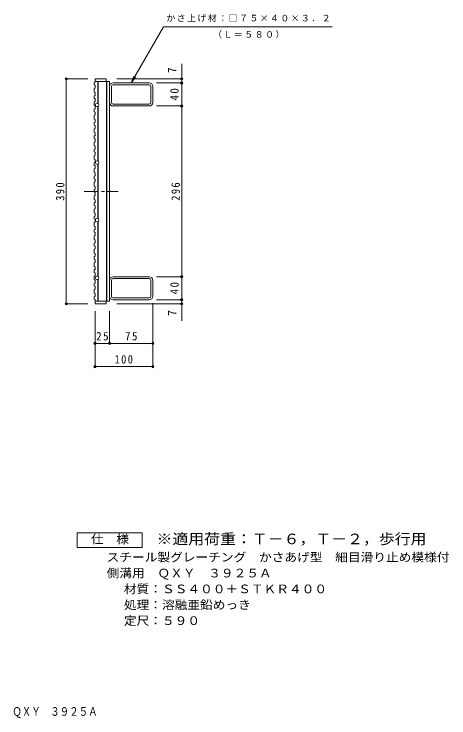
# Model space of a CAD drawing. Units: millimetres, scale not verified. Extents: x -673 to 833, y -683 to 567.
# Drawn here: x 80 to 833, y -683 to 537 of the extents above; entities that cross this region are included whole.
import ezdxf
from ezdxf.enums import TextEntityAlignment as Align

# ---------------------------------------------------------------- set-up
doc = ezdxf.new("R2010")
doc.units = ezdxf.units.MM
doc.header["$LTSCALE"] = 5
doc.header["$PDMODE"] = 32
doc.header["$PDSIZE"] = 4
doc.linetypes.add('CHAIN1', pattern=[8, 5, -1, 1, -1])
for name, color, linetype, lineweight in [('A-1_ピット', 2, 'Continuous', 9), ('A-2_蓋', 3, 'Continuous', 9), ('A-4_寸法', 7, 'Continuous', 9), ('F-4_F-4ﾚｲﾔ', 2, 'Continuous', 9)]:
    doc.layers.add(name, color=color, linetype=linetype, lineweight=lineweight)
doc.layers.add('F-5_F-5ﾚｲﾔ', color=2, linetype='Continuous')
doc.styles.add('ＭＳ ゴシック', font='')
doc.styles.get('ＭＳ ゴシック').set_extended_font_data('MS Gothic')

msp = doc.modelspace()

# ---------------------------------------------------------------- linework, layer by layer
at = {"layer": 'A-1_ピット'}
for p, q in [((313.952, 418.068), (251.752, 418.068)), ((313.952, 414.868), (251.752, 414.868)), ((248.552, 384.468), (248.552, 411.667)), ((317.152, 384.468), (317.152, 411.667)), ((320.352, 384.468), (320.352, 411.668)), ((251.752, 381.268), (313.952, 381.268)), ((313.952, 378.068), (251.752, 378.068)), ((248.552, 75.667), (248.552, 48.467)), ((313.952, 82.067), (251.752, 82.067)), ((251.752, 78.867), (313.952, 78.867)), ((317.152, 75.667), (317.152, 48.467)), ((320.352, 75.667), (320.352, 48.467)), ((313.952, 45.267), (251.752, 45.267)), ((313.952, 42.067), (251.752, 42.067))]:
    msp.add_line(p, q, dxfattribs=at)
for centre, radius, start, end in [((251.752, 411.668), 6.4, 90, 180), ((251.752, 411.667), 3.2, 90, 180), ((313.952, 411.668), 6.4, 0, 90), ((313.952, 411.667), 3.2, 0, 90), ((251.752, 384.468), 6.4, 180, 270), ((251.752, 384.468), 3.2, 180, 270), ((313.952, 384.468), 6.4, 270, 0), ((313.952, 384.468), 3.2, 270, 0), ((251.752, 75.667), 6.4, 90, 180), ((251.752, 75.667), 3.2, 90, 180), ((313.952, 75.667), 6.4, 0, 90), ((313.952, 75.667), 3.2, 0, 90), ((251.752, 48.467), 6.4, 180, 270), ((251.752, 48.467), 3.2, 180, 270), ((313.952, 48.467), 3.2, 270, 0), ((313.952, 48.467), 6.4, 270, 0)]:
    msp.add_arc(centre, radius, start, end, dxfattribs=at)
at = {"layer": 'A-2_蓋'}
for p, q in [((218.852, 418.913), (220.352, 419.424)), ((220.352, 425.068), (220.352, 419.424)), ((220.352, 425.068), (239.352, 425.068)), ((220.352, 420.568), (245.352, 420.568)), ((224.852, 420.568), (224.852, 382.896)), ((225.852, 420.568), (225.852, 382.303)), ((239.352, 425.068), (239.352, 420.568)), ((239.852, 420.568), (239.852, 39.567)), ((240.852, 420.568), (240.852, 39.567)), ((245.352, 420.568), (245.352, 39.567)), ((218.852, 408.37), (220.352, 408.881)), ((218.852, 395.687), (220.352, 396.198)), ((220.352, 401.311), (220.352, 396.198)), ((218.852, 385.143), (220.352, 385.655)), ((218.852, 372.46), (220.352, 372.971)), ((220.352, 378.085), (220.352, 372.971)), ((224.852, 377.239), (224.852, 282.896)), ((225.852, 377.831), (225.852, 282.303)), ((218.852, 361.917), (220.352, 362.428)), ((220.352, 354.858), (220.352, 349.745)), ((218.852, 349.234), (220.352, 349.745)), ((220.352, 344.315), (220.352, 339.202)), ((218.852, 338.691), (220.352, 339.202)), ((220.352, 331.632), (220.352, 326.519)), ((218.852, 326.007), (220.352, 326.519)), ((220.352, 321.089), (220.352, 315.976)), ((218.852, 315.464), (220.352, 315.976)), ((220.352, 308.406), (220.352, 303.292)), ((218.852, 302.781), (220.352, 303.292)), ((220.352, 297.862), (220.352, 292.749)), ((218.852, 292.238), (220.352, 292.749)), ((220.352, 285.179), (220.352, 280.066)), ((218.852, 279.555), (220.352, 280.066)), ((218.852, 269.011), (220.352, 269.523)), ((220.352, 274.636), (220.352, 269.523)), ((224.852, 277.239), (224.852, 182.896)), ((225.852, 277.831), (225.852, 182.303)), ((218.852, 256.328), (220.352, 256.839)), ((220.352, 261.953), (220.352, 256.839)), ((218.852, 245.785), (220.352, 246.296)), ((220.352, 251.409), (220.352, 246.296)), ((218.852, 233.102), (220.352, 233.613)), ((220.352, 238.726), (220.352, 233.613)), ((218.852, 222.558), (220.352, 223.07)), ((220.352, 228.183), (220.352, 223.07)), ((218.852, 209.875), (220.352, 210.387)), ((220.352, 215.5), (220.352, 210.387)), ((218.852, 199.332), (220.352, 199.843)), ((220.352, 204.956), (220.352, 199.843)), ((218.852, 186.649), (220.352, 187.16)), ((220.352, 192.273), (220.352, 187.16)), ((218.852, 176.105), (220.352, 176.617)), ((220.352, 181.73), (220.352, 176.617)), ((224.852, 177.239), (224.852, 82.896)), ((225.852, 177.831), (225.852, 82.303)), ((218.852, 163.422), (220.352, 163.934)), ((220.352, 169.047), (220.352, 163.934)), ((218.852, 152.879), (220.352, 153.391)), ((220.352, 158.504), (220.352, 153.391)), ((218.852, 140.196), (220.352, 140.707)), ((220.352, 145.82), (220.352, 140.707)), ((220.352, 135.277), (220.352, 130.164)), ((218.852, 129.653), (220.352, 130.164)), ((220.352, 122.594), (220.352, 117.481)), ((218.852, 116.969), (220.352, 117.481)), ((220.352, 112.051), (220.352, 106.938)), ((218.852, 106.426), (220.352, 106.938)), ((220.352, 99.368), (220.352, 94.254)), ((218.852, 93.743), (220.352, 94.254)), ((220.352, 88.824), (220.352, 83.711)), ((218.852, 83.2), (220.352, 83.711)), ((218.852, 83.2), (218.852, 76.652)), ((218.852, 76.652), (220.352, 76.141)), ((220.352, 76.141), (220.352, 71.028)), ((224.852, 77.239), (224.852, 39.567)), ((225.852, 77.831), (225.852, 39.567)), ((218.852, 70.517), (220.352, 71.028)), ((220.352, 65.598), (220.352, 60.485)), ((218.852, 59.973), (220.352, 60.485)), ((220.352, 52.915), (220.352, 47.802)), ((218.852, 47.29), (220.352, 47.802)), ((220.352, 42.371), (220.352, 35.067)), ((220.352, 39.567), (245.352, 39.567)), ((239.352, 39.567), (239.352, 35.067)), ((220.352, 35.067), (239.352, 35.067))]:
    msp.add_line(p, q, dxfattribs=at)
at = {"layer": 'A-2_蓋', "linetype": 'CHAIN1'}
msp.add_line((201.382, 230.067), (260.354, 230.067), dxfattribs=at)
at = {"layer": 'A-2_蓋'}
for points in [[(218.852, 418.913), (218.852, 414.505), (220.352, 413.994), (220.352, 408.881)], [(218.852, 408.37), (218.852, 401.822), (220.352, 401.311)], [(218.852, 395.687), (218.852, 391.279), (220.352, 390.768), (220.352, 385.655)], [(218.852, 385.143), (218.852, 378.596), (220.352, 378.085)], [(218.852, 372.46), (218.852, 368.053), (220.352, 367.541), (220.352, 362.428)], [(218.852, 361.917), (218.852, 355.37), (220.352, 354.858)], [(218.852, 349.234), (218.852, 344.826), (220.352, 344.315)], [(218.852, 338.691), (218.852, 332.143), (220.352, 331.632)], [(218.852, 326.007), (218.852, 321.6), (220.352, 321.089)], [(218.852, 315.464), (218.852, 308.917), (220.352, 308.406)], [(218.852, 302.781), (218.852, 298.374), (220.352, 297.862)], [(218.852, 292.238), (218.852, 285.69), (220.352, 285.179)], [(218.852, 279.555), (218.852, 275.147), (220.352, 274.636)], [(218.852, 269.011), (218.852, 262.464), (220.352, 261.953)], [(218.852, 256.328), (218.852, 251.921), (220.352, 251.409)], [(218.852, 245.785), (218.852, 239.237), (220.352, 238.726)], [(218.852, 233.102), (218.852, 228.694), (220.352, 228.183)], [(218.852, 222.558), (218.852, 216.011), (220.352, 215.5)], [(218.852, 209.875), (218.852, 205.468), (220.352, 204.956)], [(218.852, 199.332), (218.852, 192.785), (220.352, 192.273)], [(218.852, 186.649), (218.852, 182.241), (220.352, 181.73)], [(218.852, 176.105), (218.852, 169.558), (220.352, 169.047)], [(218.852, 163.422), (218.852, 159.015), (220.352, 158.504)], [(218.852, 152.879), (218.852, 146.332), (220.352, 145.82)], [(218.852, 140.196), (218.852, 135.789), (220.352, 135.277)], [(218.852, 129.653), (218.852, 123.105), (220.352, 122.594)], [(218.852, 116.969), (218.852, 112.562), (220.352, 112.051)], [(218.852, 106.426), (218.852, 99.879), (220.352, 99.368)], [(218.852, 93.743), (218.852, 89.336), (220.352, 88.824)], [(218.852, 70.517), (218.852, 66.109), (220.352, 65.598)], [(218.852, 59.973), (218.852, 53.426), (220.352, 52.915)], [(218.852, 47.29), (218.852, 42.883), (220.352, 42.371)]]:
    msp.add_lwpolyline(points, dxfattribs=at)
for centre in [(223.852, 380.067), (223.852, 280.067), (223.852, 180.067), (223.852, 80.067)]:
    msp.add_circle(centre, 3, dxfattribs=at)
at = {"layer": 'A-4_寸法'}
for p, q in [((370.352, 5.642), (370.352, 451.343)), ((282.852, 418.068), (287.636, 429.616)), ((282.852, 418.068), (290.462, 427.985)), ((207.852, 425.068), (168.852, 425.068)), ((170.352, 35.067), (170.352, 425.068)), ((257.852, 425.068), (371.852, 425.068)), ((326.452, 418.068), (371.852, 418.068)), ((326.452, 378.068), (371.852, 378.068)), ((326.452, 82.067), (371.852, 82.067)), ((326.452, 42.067), (371.852, 42.067)), ((207.852, 35.067), (168.852, 35.067)), ((257.852, 35.067), (371.852, 35.067)), ((320.352, 35.967), (320.352, -75.081)), ((220.352, 22.567), (220.352, -75.081)), ((245.352, 22.567), (245.352, -35.081)), ((220.352, -33.581), (320.352, -33.581)), ((220.352, -73.581), (320.352, -73.581))]:
    msp.add_line(p, q, dxfattribs=at)
msp.add_lwpolyline([(282.852, 418.068), (338.855, 515.068), (630.729, 515.068)], dxfattribs=at)
for p in [(170.352, 425.068), (370.352, 425.068), (370.352, 418.068), (370.352, 378.068), (370.352, 82.067), (170.352, 35.067), (370.352, 42.067), (370.352, 35.067), (220.352, -33.581), (245.352, -33.581), (320.352, -33.581), (220.352, -73.581), (320.352, -73.581)]:
    msp.add_point(p, dxfattribs=at)
at = {"layer": 'F-4_F-4ﾚｲﾔ'}
msp.add_lwpolyline([(189.305, -387.055), (189.305, -362.054), (301.805, -362.054), (301.805, -387.055)], close=True, dxfattribs=at)

# ---------------------------------------------------------------- texts
at = {"layer": 'A-4_寸法', "color": 2, "style": 'ＭＳ ゴシック'}
for p in [(365.352, 435.074), (365.352, 14.176)]:
    msp.add_text('7', height=14.66, rotation=90, dxfattribs=at).set_placement(p, align=Align.BOTTOM_LEFT)
at = {"layer": 'A-4_寸法', "char_height": 11, "attachment_point": 7, "style": 'ＭＳ ゴシック'}
for s, insert in [('\\T1.17;かさ上げ材：□７５×４０×３．２', (343.666, 523.542)), ('\\T1.17;（Ｌ＝５８０）', (424.792, 494.994))]:
    msp.add_mtext(s, dxfattribs=dict(at, insert=insert))
at = {"layer": 'A-4_寸法', "color": 2, "char_height": 14.66, "attachment_point": 7, "rotation": 90, "style": 'ＭＳ ゴシック'}
for s, insert in [('\\T1.27;\\W0.95;40', (365.352, 387.443)), ('\\T1.27;\\W0.9;390', (167.352, 213.817)), ('\\T1.27;\\W0.9;296', (367.352, 213.817)), ('\\T1.27;\\W0.95;40', (365.352, 51.442))]:
    msp.add_mtext(s, dxfattribs=dict(at, insert=insert))
at = {"layer": 'A-4_寸法', "color": 2, "char_height": 14.66, "attachment_point": 7, "style": 'ＭＳ ゴシック'}
for s, insert in [('\\T1.27;\\W0.95;25', (222.227, -28.581)), ('\\T1.27;\\W0.95;75', (272.227, -28.581)), ('\\T1.27;\\W0.9;100', (254.102, -68.581))]:
    msp.add_mtext(s, dxfattribs=dict(at, insert=insert))
at = {"layer": 'F-4_F-4ﾚｲﾔ', "style": 'ＭＳ ゴシック', "width": 1.1}
for s, p in [('仕\u3000様', (213.055, -384.555)), ('スチール製グレーチング\u3000かさあげ型\u3000細目滑り止め模様付', (240.35, -416.015)), ('側溝用\u3000ＱＸＹ\u3000３９２５Ａ', (240.349, -443.515)), ('材質：ＳＳ４００＋ＳＴＫＲ４００', (270.206, -471.014)), ('処理：溶融亜鉛めっき', (270.206, -498.514)), ('定尺：５９０', (270.206, -526.015))]:
    msp.add_text(s, height=14.66, dxfattribs=at).set_placement(p, align=Align.BOTTOM_LEFT)
at = {"layer": 'F-5_F-5ﾚｲﾔ', "color": 3, "style": 'ＭＳ ゴシック', "width": 1.1}
msp.add_text('※適用荷重：Ｔ－６，Ｔ－２，歩行用', height=18.33, dxfattribs=at).set_placement((326.805, -387.055), align=Align.BOTTOM_LEFT)
at = {"layer": 'F-5_F-5ﾚｲﾔ', "style": 'ＭＳ ゴシック', "width": 0.8}
msp.add_text('スチール製グレーチング\u3000かさあげ型\u3000細目滑り止め模様付\u3000側溝用\u3000ＱＸＹ\u3000３９２５Ａ', height=14.66, dxfattribs=at).set_placement((-448.384, -683.409), align=Align.BOTTOM_LEFT)

doc.saveas('drawing.dxf')
